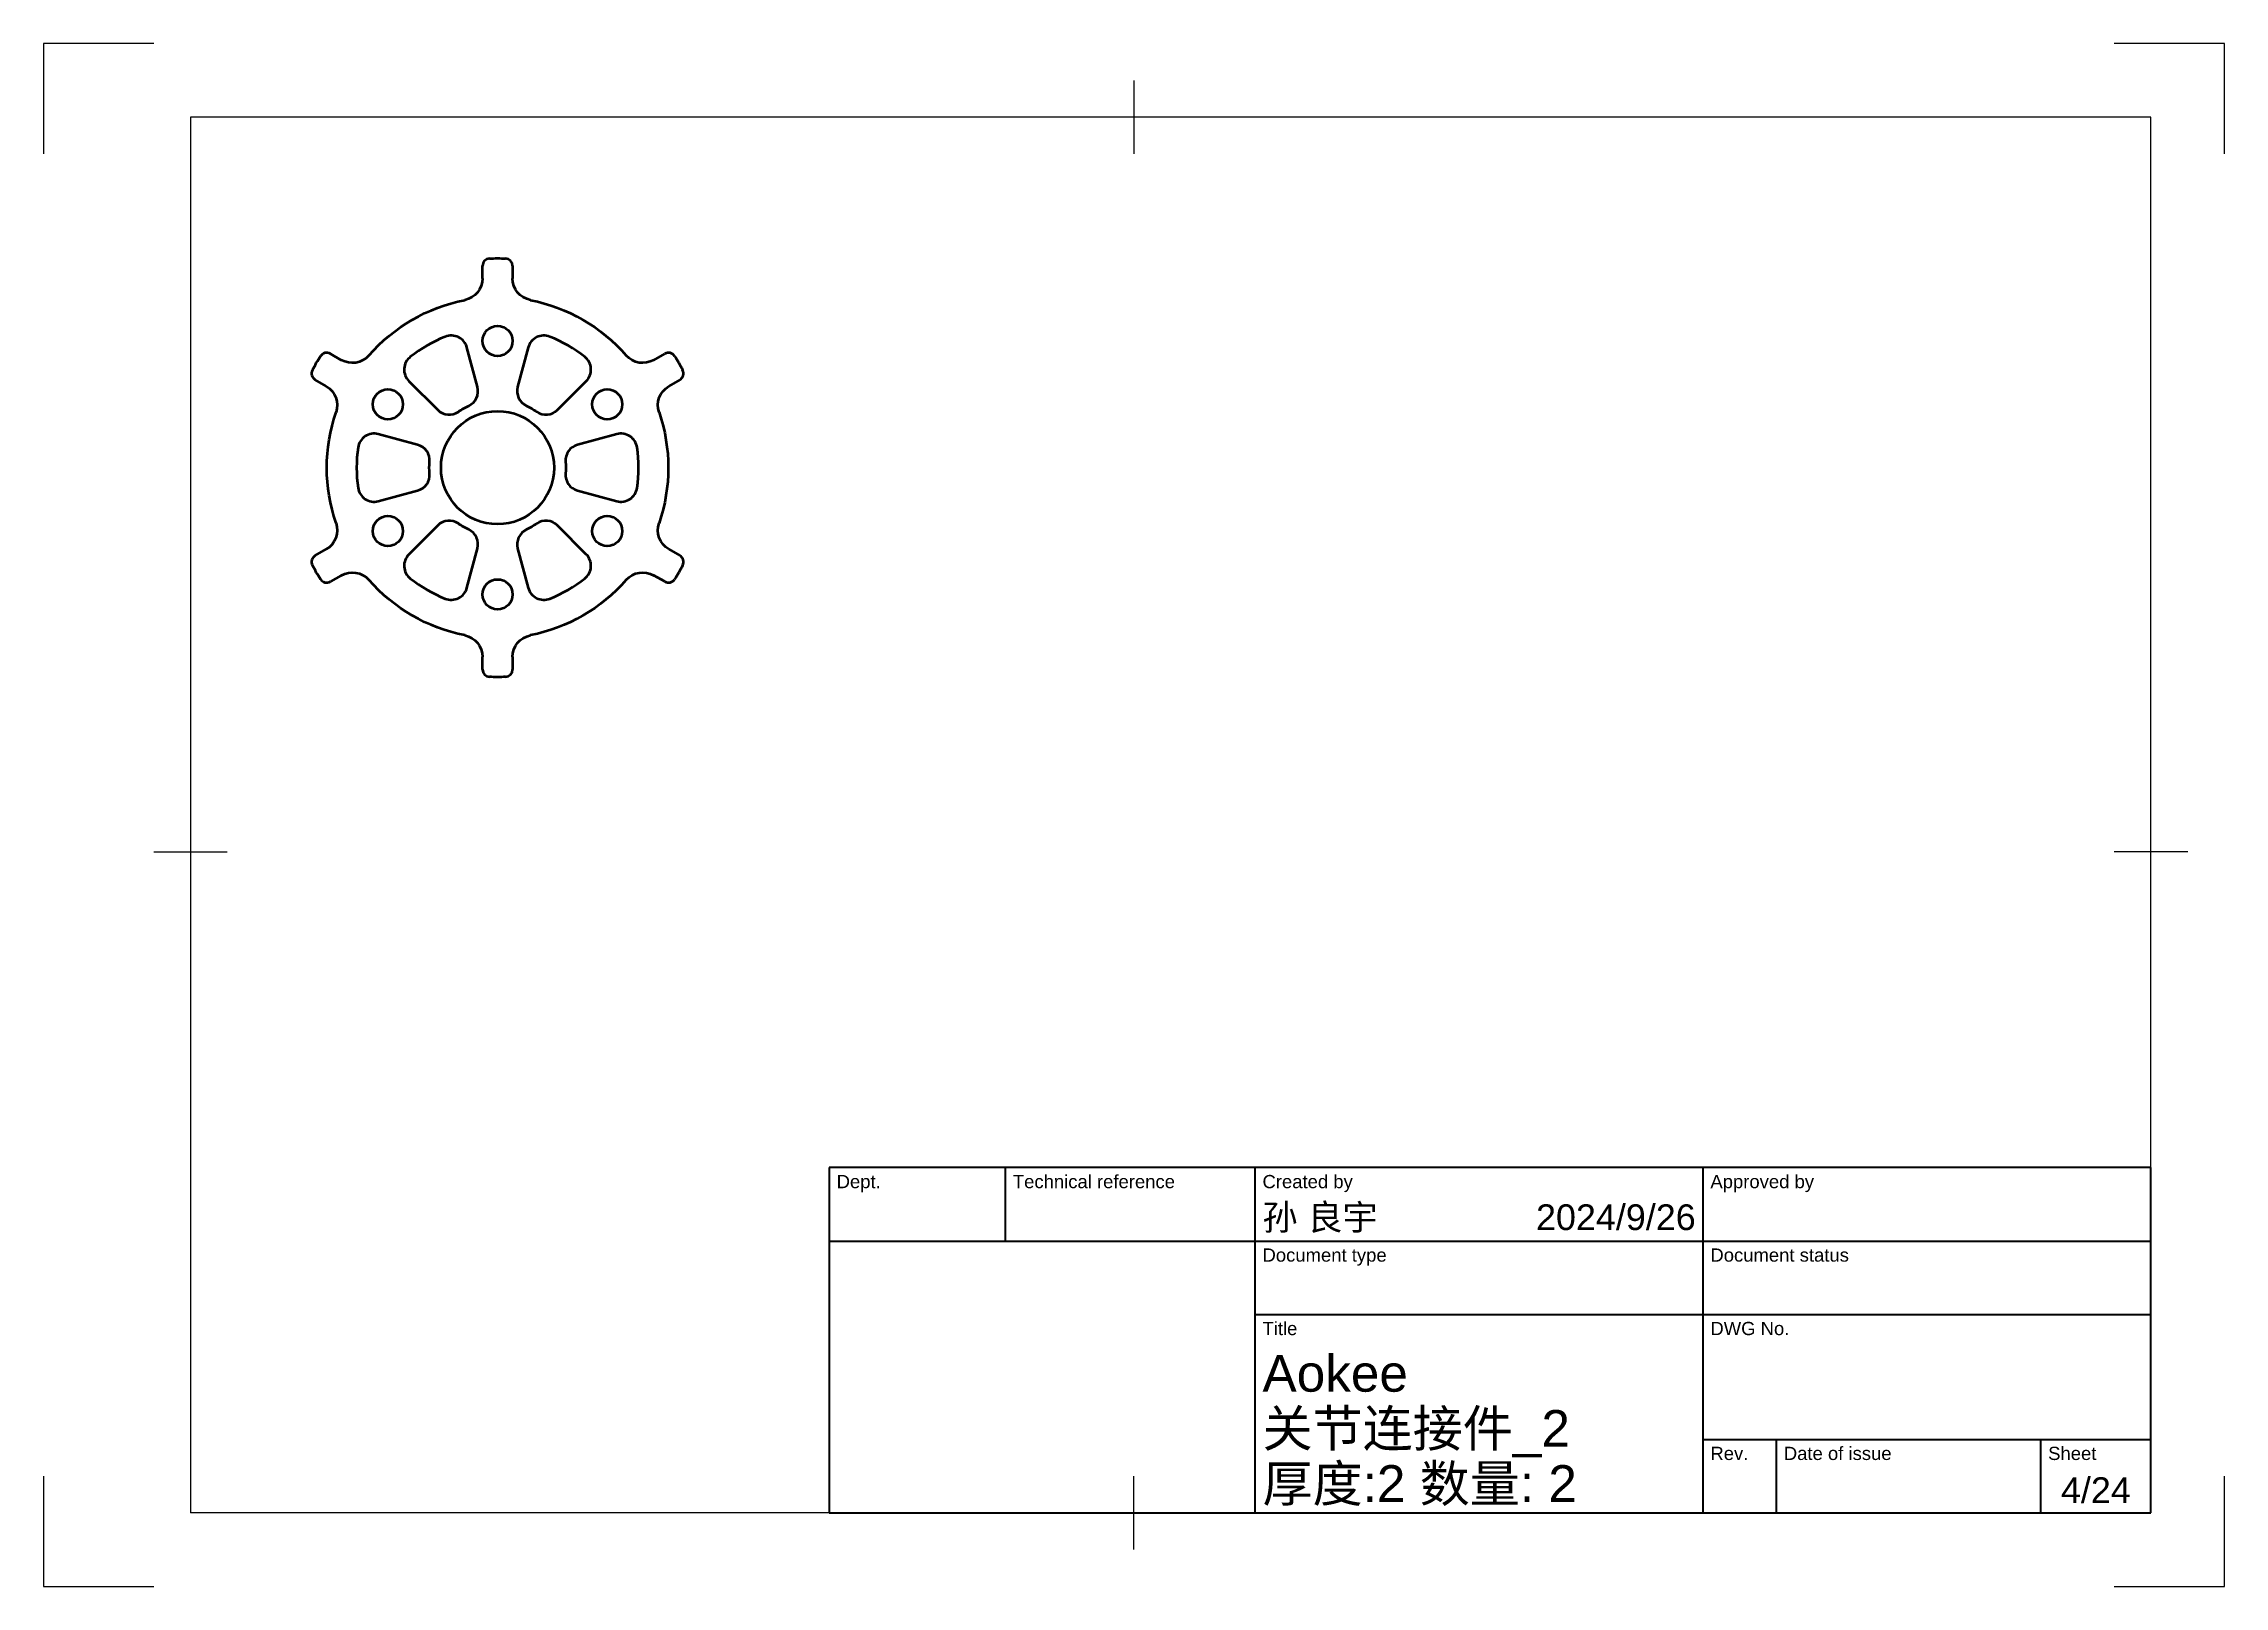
# Model space of a CAD drawing. Header units: millimetres. Extents: x 0 to 297, y 0 to 210.
import ezdxf
from ezdxf.enums import TextEntityAlignment as Align

# ---------------------------------------------------------------- set-up
doc = ezdxf.new("R2010")
doc.units = ezdxf.units.MM
doc.header["$LTSCALE"] = 0.75
for name, color, linetype, lineweight in [('BORDER', 7, 'Continuous', 25), ('TITLEBLOCK', 7, 'Continuous', 35), ('Visible', 7, 'Continuous', 50)]:
    doc.layers.add(name, color=color, linetype=linetype, lineweight=lineweight)
doc.styles.add('FusionTitle', font='arial.ttf')

# ---------------------------------------------------------------- blocks, each defined once
blk = doc.blocks.new('ISO_TITLEBLOCK')
at = {"layer": 'TITLEBLOCK'}
for p, q in [((0, 47), (-180, 47)), ((-180, 47), (-180, 0)), ((-156, 37), (-156, 47)), ((-122, 0), (-122, 47)), ((-61, 0), (-61, 47)), ((0, 0), (0, 47)), ((-180, 37), (0, 37)), ((-122, 27), (0, 27)), ((-61, 10), (0, 10)), ((-51, 0), (-51, 10)), ((-15, 0), (-15, 10)), ((-180, 0), (0, 0))]:
    blk.add_line(p, q, dxfattribs=at)
at = {"layer": 'TITLEBLOCK', "style": 'FusionTitle'}
for s, p in [('Dept.', (-179, 46)), ('Technical reference', (-155, 46)), ('Created by', (-121, 46)), ('Approved by', (-60, 46)), ('Document type', (-121, 36)), ('Document status', (-60, 36)), ('Title', (-121, 26)), ('DWG No.', (-60, 26)), ('Rev.', (-60, 9)), ('Date of issue', (-50, 9)), ('Sheet', (-14, 9))]:
    blk.add_text(s, height=1.8, dxfattribs=at).set_placement(p, align=Align.TOP_LEFT)
for tag, height, p in [('DEPT', 3.5, (-179, 42)), ('TECHNICAL_REFERENCE', 3.5, (-155, 42)), ('CREATED_BY', 3.5, (-121, 42)), ('APPROVED_BY', 3.5, (-60, 42)), ('DOCUMENT_TYPE', 3.5, (-121, 32)), ('DOCUMENT_STATUS', 3.5, (-60, 32)), ('TITLE_1', 5, (-121, 21.5)), ('TITLE_2', 5, (-121, 14)), ('TITLE_3', 5, (-121, 6.5)), ('DATE_OF_ISSUE', 3.5, (-50, 5))]:
    blk.add_attdef(tag, text='', height=height, dxfattribs=at).set_placement(p, align=Align.TOP_LEFT)
for tag, p in [('CREATED_DATE', (-62, 42)), ('APPROVED_DATE', (-0.99, 42))]:
    blk.add_attdef(tag, text='', height=3.5, dxfattribs=at).set_placement(p, align=Align.TOP_RIGHT)
for tag, height, p in [('DRAWING_NUMBER', 5, (-30.5, 19.75)), ('REV', 3.5, (-56, 4.85)), ('SHEET', 3.5, (-7.5, 4.85))]:
    blk.add_attdef(tag, text='', height=height, dxfattribs=at).set_placement(p, align=Align.TOP_CENTER)
blk = doc.blocks.new('ISO_A4(L)_SHEET')
at = {"layer": 'BORDER'}
for p, q in [((148.5, 205), (148.5, 195)), ((287, 200), (20, 200)), ((20, 200), (20, 10)), ((287, 10), (287, 200)), ((15, 100), (25, 100)), ((292, 100), (282, 100)), ((148.5, 5), (148.5, 15)), ((287, 10), (20, 10))]:
    blk.add_line(p, q, dxfattribs=at)
at = {"layer": 'Defpoints'}
for p, q in [((0, 210), (0, 195)), ((15, 210), (0, 210)), ((297, 210), (282, 210)), ((297, 195), (297, 210)), ((0, 15), (0, 0)), ((297, 0), (297, 15)), ((0, 0), (15, 0)), ((282, 0), (297, 0))]:
    blk.add_line(p, q, dxfattribs=at)

msp = doc.modelspace()

# ---------------------------------------------------------------- linework, layer by layer
at = {"layer": 'Visible', "extrusion": (0, 1, 0)}
for p, q in [((59.772983, 178.037618), (59.772983, 179.757889)), ((63.872983, 179.757881), (63.872983, 178.037574)), ((39.049599, 167.793357), (40.539428, 166.933203)), ((59.085066, 163.268589), (57.646794, 168.636433)), ((65.99916, 168.636379), (64.560819, 163.268554)), ((83.106465, 166.933034), (84.596264, 167.79317)), ((38.48939, 163.382521), (36.999591, 164.242657)), ((49.74419, 164.07393), (53.673693, 160.144377)), ((69.972153, 160.144273), (73.901706, 164.073775)), ((86.646256, 164.242462), (85.156427, 163.382308)), ((50.935786, 155.402254), (45.567961, 156.840595)), ((78.077843, 156.840387), (72.709999, 155.402115)), ((45.567902, 147.715488), (50.935746, 149.153761)), ((72.709959, 149.153621), (78.077784, 147.71528)), ((53.673592, 144.411602), (49.744039, 140.4821)), ((73.901555, 140.481945), (69.972052, 144.411498)), ((36.999489, 140.313414), (38.489317, 141.173567)), ((57.646585, 135.919496), (59.084926, 141.287321)), ((64.560678, 141.287286), (65.998951, 135.919442)), ((85.156355, 141.173354), (86.646153, 140.313218)), ((40.53928, 137.622841), (39.049481, 136.762705)), ((84.596146, 136.762518), (83.106317, 137.622672)), ((59.772762, 124.797995), (59.772762, 126.518301)), ((63.872762, 126.518258), (63.872762, 124.797986))]:
    msp.add_line(p, q, dxfattribs=at)
at = {"layer": 'Visible'}
for centre, radius in [((61.822983, 169.527938), 2.05), ((46.883989, 160.903033), 2.05), ((76.761866, 160.902842), 2.05), ((61.822872, 152.277938), 7.7), ((46.883879, 143.653033), 2.05), ((76.761755, 143.652842), 2.05), ((61.822762, 135.027938), 2.05)]:
    msp.add_circle(centre, radius, dxfattribs=at)
for centre, radius, start, end in [((60.772983, 179.757889), 1, 92.187959, 180), ((62.872983, 179.757881), 1, 0, 87.811581), ((61.822872, 152.277938), 19.2, 111.755961, 128.243307), ((55.521753, 168.067044), 2.2, 14.999634, 111.755961), ((68.124193, 168.066964), 2.2, 68.243307, 164.999634), ((61.822872, 152.277938), 19.2, 51.755961, 68.243307), ((38.549599, 166.927331), 1, 60, 147.811581), ((51.299835, 165.629555), 2.2, 128.243307, 224.999634), ((72.346081, 165.62942), 2.2, 314.999634, 51.755961), ((85.096264, 166.927144), 1, 32.187959, 120), ((37.499591, 165.108682), 1, 152.187959, 240), ((86.146256, 165.108487), 1, 300, 27.811581), ((56.960026, 162.699201), 2.2, 295.015044, 14.999634), ((66.685852, 162.699138), 2.2, 164.999634, 244.984223), ((55.229338, 161.700002), 2.2, 224.999634, 304.984223), ((68.416528, 161.699918), 2.2, 235.015044, 314.999634), ((61.822872, 152.277938), 19.2, 171.755961, 188.243307), ((44.998545, 154.715562), 2.2, 74.999634, 171.755961), ((50.366371, 153.277221), 2.2, 355.015044, 74.999634), ((73.279387, 153.277074), 2.2, 104.999634, 184.984223), ((78.647231, 154.715347), 2.2, 8.243307, 104.999634), ((61.822872, 152.277938), 19.2, 351.755961, 8.243307), ((44.998514, 149.840528), 2.2, 188.243307, 284.999634), ((50.366358, 151.278801), 2.2, 284.999634, 4.984223), ((73.279374, 151.278655), 2.2, 175.015044, 254.999634), ((78.6472, 149.840313), 2.2, 254.999634, 351.755961), ((55.229217, 142.855957), 2.2, 55.015044, 134.999634), ((56.959893, 141.856737), 2.2, 344.999634, 64.984223), ((66.685719, 141.856674), 2.2, 115.015044, 194.999634), ((68.416407, 142.855873), 2.2, 44.999634, 124.984223), ((37.499489, 139.447388), 1, 120, 207.811581), ((51.299664, 138.926455), 2.2, 134.999634, 231.755961), ((72.34591, 138.92632), 2.2, 308.243307, 44.999634), ((86.146153, 139.447193), 1, 332.187959, 60), ((38.549481, 137.628731), 1, 212.187959, 300), ((61.822872, 152.277938), 19.2, 231.755961, 248.243307), ((61.822872, 152.277938), 19.2, 291.755961, 308.243307), ((85.096146, 137.628544), 1, 240, 327.811581), ((55.521551, 136.488911), 2.2, 248.243307, 344.999634), ((68.123991, 136.488831), 2.2, 194.999634, 291.755961), ((60.772762, 124.797995), 1, 180, 267.811581), ((62.872762, 124.797986), 1, 272.187959, 0)]:
    msp.add_arc(centre, radius, start, end, dxfattribs=at)
at = {"layer": 'Visible', "extrusion": (-2e-16, 0, -1)}
for centre, radius, start, end in [((-61.822872, 152.277938), 28.5, 87.812041, 92.188419), ((-56.772983, 178.037618), 3, 180, 258.908479), ((-66.872983, 178.037574), 3, 281.092012, 360), ((-61.822872, 152.277938), 23.25, 41.092012, 78.908479), ((-61.822872, 152.277938), 23.25, 101.092012, 138.908479), ((-61.822872, 152.277938), 28.5, 27.812041, 32.188419), ((-42.039428, 169.53128), 3, 221.092012, 300), ((-81.606465, 169.53111), 3, 240, 318.908479), ((-61.822872, 152.277938), 28.5, 147.812041, 152.188419), ((-36.98939, 160.784445), 3, 120, 198.908479), ((-86.656427, 160.784232), 3, 341.092012, 60), ((-61.822872, 152.277938), 9.3, 55.015777, 64.984956), ((-61.822872, 152.277938), 9.3, 115.015777, 124.984956), ((-61.822872, 152.277938), 23.25, 341.092012, 18.908479), ((-61.822872, 152.277938), 23.25, 161.092012, 198.908479), ((-61.822872, 152.277938), 9.3, 355.015777, 4.984956), ((-61.822872, 152.277938), 9.3, 175.015777, 184.984956), ((-36.989317, 143.771643), 3, 161.092012, 240), ((-61.822872, 152.277938), 9.3, 295.015777, 304.984956), ((-61.822872, 152.277938), 9.3, 235.015777, 244.984956), ((-86.656355, 143.77143), 3, 300, 18.908479), ((-61.822872, 152.277938), 28.5, 327.812041, 332.188419), ((-42.03928, 135.024765), 3, 60, 138.908479), ((-61.822872, 152.277938), 23.25, 281.092012, 318.908479), ((-61.822872, 152.277938), 23.25, 221.092012, 258.908479), ((-81.606317, 135.024595), 3, 41.092012, 120), ((-61.822872, 152.277938), 28.5, 207.812041, 212.188419), ((-56.772762, 126.518301), 3, 101.092012, 180), ((-66.872762, 126.518258), 3, 360, 78.908479), ((-61.822872, 152.277938), 28.5, 267.812041, 272.188419)]:
    msp.add_arc(centre, radius, start, end, dxfattribs=at)

# ---------------------------------------------------------------- block references
at = {"layer": 'BORDER'}
msp.add_blockref('ISO_A4(L)_SHEET', (0, 0), dxfattribs=at)
at = {"layer": 'TITLEBLOCK'}
msp.add_blockref('ISO_TITLEBLOCK', (287, 10), dxfattribs=at).add_auto_attribs({'TITLE_3': '厚度:2 数量: 2', 'CREATED_DATE': '2024/9/26', 'SHEET': '4/24', 'TITLE_2': '关节连接件_2 ', 'TITLE_1': 'Aokee', 'CREATED_BY': '孙 良宇'})

doc.saveas('drawing.dxf')
